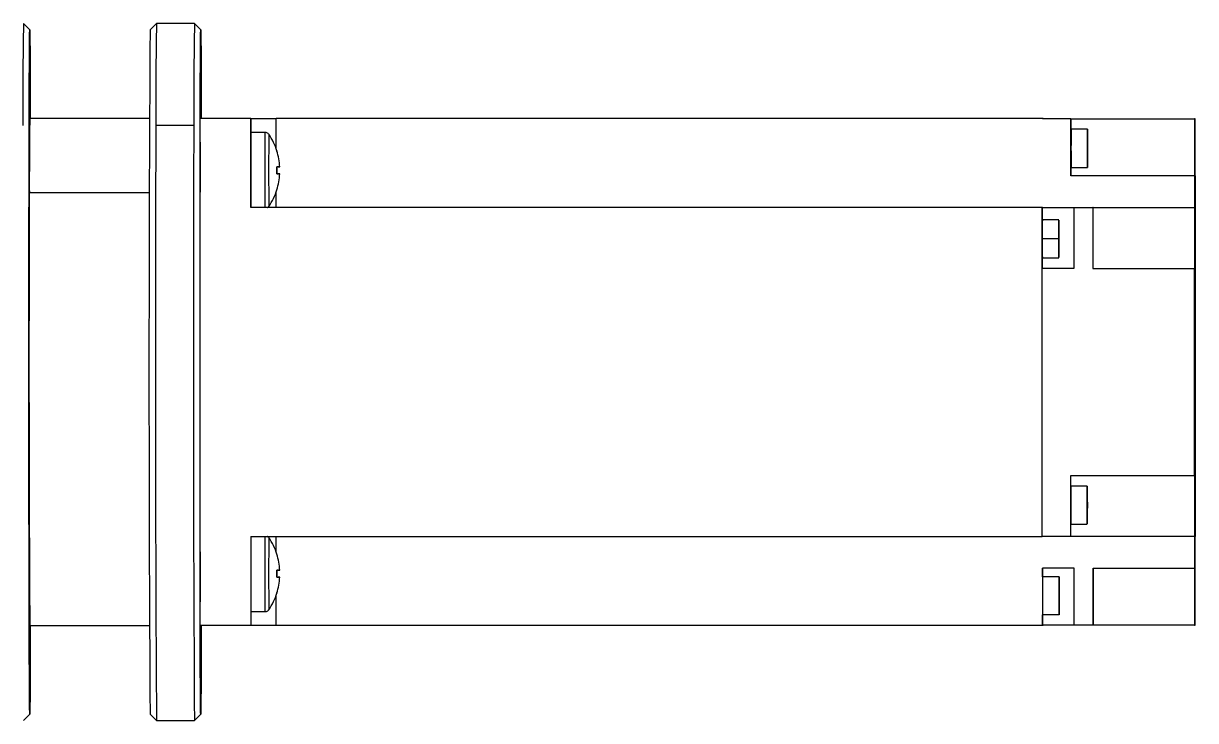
# Model space of a CAD drawing. Header units: millimetres. Extents: x -551930 to 36223, y -1733730 to 8014.
# Drawn here: x -551608.54 to -551587.71, y -1733477.48 to -1733465.1 of the extents above; entities that cross this region are included whole.
import ezdxf

# ---------------------------------------------------------------- set-up
doc = ezdxf.new("R2010")
doc.units = ezdxf.units.MM
doc.layers.get('0').update_dxf_attribs({"lineweight": 35})

msp = doc.modelspace()

# ---------------------------------------------------------------- linework, layer by layer
at = {"color": 7, "linetype": 'Continuous', "lineweight": 25}
for p, q in [((-551608.426, -1733465.215), (-551608.538, -1733465.103)), ((-551606.176, -1733465.103), (-551606.288, -1733465.215)), ((-551605.501, -1733465.103), (-551606.176, -1733465.103)), ((-551605.388, -1733465.215), (-551605.501, -1733465.103)), ((-551606.299, -1733466.79), (-551608.426, -1733466.79)), ((-551605.4, -1733475.79), (-551605.4, -1733466.79)), ((-551604.5, -1733466.79), (-551605.4, -1733466.79)), ((-551604.5, -1733468.371), (-551604.5, -1733466.79)), ((-551604.5, -1733466.79), (-551604.496, -1733466.79)), ((-551604.496, -1733466.79), (-551604.496, -1733467.036)), ((-551604.496, -1733466.79), (-551604.046, -1733466.79)), ((-551604.046, -1733467.331), (-551604.046, -1733466.79)), ((-551590.433, -1733466.79), (-551604.046, -1733466.79)), ((-551590.433, -1733466.79), (-551590.433, -1733466.796)), ((-551590.419, -1733466.79), (-551590.433, -1733466.79)), ((-551589.927, -1733466.796), (-551590.433, -1733466.796)), ((-551590.419, -1733466.796), (-551590.419, -1733466.79)), ((-551589.927, -1733467.808), (-551589.927, -1733466.796)), ((-551589.927, -1733466.796), (-551589.924, -1733466.796)), ((-551589.924, -1733466.982), (-551589.924, -1733466.796)), ((-551589.924, -1733466.796), (-551587.731, -1733466.796)), ((-551587.731, -1733466.796), (-551587.731, -1733467.808)), ((-551587.721, -1733466.796), (-551587.731, -1733466.796)), ((-551587.721, -1733467.808), (-551587.721, -1733466.796)), ((-551605.512, -1733466.915), (-551606.187, -1733466.915)), ((-551589.633, -1733466.982), (-551589.926, -1733466.982)), ((-551604.247, -1733467.036), (-551604.498, -1733467.036)), ((-551604.035, -1733467.367), (-551604.035, -1733467.368)), ((-551604.036, -1733467.651), (-551603.984, -1733467.647)), ((-551603.984, -1733467.647), (-551604.036, -1733467.651)), ((-551604.034, -1733467.651), (-551604.036, -1733467.651)), ((-551604.034, -1733467.771), (-551604.036, -1733467.77)), ((-551603.984, -1733467.774), (-551604.036, -1733467.771)), ((-551604.036, -1733467.771), (-551603.984, -1733467.774)), ((-551587.733, -1733467.808), (-551589.927, -1733467.808)), ((-551589.926, -1733467.657), (-551589.633, -1733467.657)), ((-551589.924, -1733467.808), (-551589.924, -1733467.657)), ((-551587.733, -1733467.808), (-551587.733, -1733468.371)), ((-551587.731, -1733467.808), (-551587.733, -1733467.808)), ((-551587.719, -1733467.808), (-551587.721, -1733467.808)), ((-551587.719, -1733467.808), (-551587.719, -1733468.371)), ((-551604.046, -1733468.371), (-551604.046, -1733468.09)), ((-551604.035, -1733468.054), (-551604.035, -1733468.054)), ((-551604.05, -1733468.371), (-551604.5, -1733468.371)), ((-551590.437, -1733468.371), (-551604.05, -1733468.371)), ((-551590.437, -1733474.21), (-551590.437, -1733468.371)), ((-551590.435, -1733468.371), (-551590.437, -1733468.371)), ((-551590.435, -1733468.59), (-551590.435, -1733468.371)), ((-551590.435, -1733468.371), (-551589.875, -1733468.371)), ((-551589.875, -1733468.371), (-551589.875, -1733469.451)), ((-551589.875, -1733468.371), (-551589.537, -1733468.371)), ((-551589.537, -1733468.371), (-551589.537, -1733469.451)), ((-551589.535, -1733468.371), (-551589.537, -1733468.371)), ((-551589.535, -1733469.451), (-551589.535, -1733468.371)), ((-551589.535, -1733468.371), (-551587.735, -1733468.371)), ((-551587.735, -1733468.371), (-551587.735, -1733469.451)), ((-551587.733, -1733468.371), (-551587.735, -1733468.371)), ((-551587.719, -1733468.371), (-551587.717, -1733468.371)), ((-551587.717, -1733469.451), (-551587.717, -1733468.371)), ((-551590.144, -1733468.59), (-551590.436, -1733468.59)), ((-551590.144, -1733468.928), (-551590.437, -1733468.928)), ((-551590.436, -1733469.265), (-551590.144, -1733469.265)), ((-551590.435, -1733469.451), (-551590.435, -1733469.265)), ((-551590.437, -1733474.21), (-551590.437, -1733469.451)), ((-551589.875, -1733469.451), (-551590.437, -1733469.451)), ((-551589.537, -1733469.451), (-551587.737, -1733469.451)), ((-551587.737, -1733469.451), (-551587.737, -1733473.13)), ((-551587.735, -1733469.451), (-551587.737, -1733469.451)), ((-551587.715, -1733469.451), (-551587.717, -1733469.451)), ((-551587.715, -1733471.043), (-551587.715, -1733469.451)), ((-551587.714, -1733471.043), (-551587.715, -1733471.043)), ((-551587.714, -1733474.125), (-551587.714, -1733471.043)), ((-551589.931, -1733473.13), (-551587.737, -1733473.13)), ((-551589.931, -1733474.21), (-551589.931, -1733473.13)), ((-551589.929, -1733473.315), (-551589.929, -1733473.13)), ((-551587.737, -1733473.13), (-551587.735, -1733473.13)), ((-551587.735, -1733473.13), (-551587.735, -1733474.21)), ((-551589.637, -1733473.315), (-551589.93, -1733473.315)), ((-551589.93, -1733473.99), (-551589.637, -1733473.99)), ((-551589.929, -1733474.21), (-551589.929, -1733473.99)), ((-551604.5, -1733474.21), (-551604.5, -1733475.79)), ((-551604.5, -1733474.21), (-551604.05, -1733474.21)), ((-551604.05, -1733474.21), (-551590.437, -1733474.21)), ((-551604.046, -1733474.491), (-551604.046, -1733474.21)), ((-551589.931, -1733474.21), (-551590.437, -1733474.21)), ((-551590.437, -1733474.21), (-551590.437, -1733474.21)), ((-551589.929, -1733474.21), (-551589.931, -1733474.21)), ((-551587.735, -1733474.21), (-551589.929, -1733474.21)), ((-551587.733, -1733474.21), (-551587.735, -1733474.21)), ((-551587.733, -1733474.21), (-551587.733, -1733474.772)), ((-551587.719, -1733474.21), (-551587.715, -1733474.21)), ((-551587.719, -1733474.772), (-551587.719, -1733474.21)), ((-551587.715, -1733474.21), (-551587.715, -1733474.125)), ((-551587.715, -1733474.125), (-551587.714, -1733474.125)), ((-551604.035, -1733474.527), (-551604.035, -1733474.527)), ((-551604.036, -1733474.81), (-551603.984, -1733474.806)), ((-551603.984, -1733474.806), (-551604.036, -1733474.81)), ((-551604.034, -1733474.81), (-551604.036, -1733474.81)), ((-551589.871, -1733474.772), (-551590.433, -1733474.772)), ((-551590.433, -1733474.772), (-551590.433, -1733475.79)), ((-551590.431, -1733474.924), (-551590.431, -1733474.772)), ((-551589.871, -1733475.785), (-551589.871, -1733474.772)), ((-551589.533, -1733474.772), (-551587.733, -1733474.772)), ((-551589.533, -1733475.785), (-551589.533, -1733474.772)), ((-551589.531, -1733474.772), (-551589.531, -1733475.785)), ((-551587.733, -1733474.772), (-551587.731, -1733474.772)), ((-551587.731, -1733474.772), (-551587.731, -1733475.785)), ((-551587.721, -1733474.772), (-551587.719, -1733474.772)), ((-551587.721, -1733475.785), (-551587.721, -1733474.772)), ((-551603.984, -1733474.934), (-551604.036, -1733474.93)), ((-551604.036, -1733474.93), (-551603.984, -1733474.934)), ((-551604.034, -1733474.93), (-551604.036, -1733474.93)), ((-551590.14, -1733474.924), (-551590.432, -1733474.924)), ((-551604.046, -1733475.79), (-551604.046, -1733475.249)), ((-551604.035, -1733475.213), (-551604.035, -1733475.213)), ((-551604.498, -1733475.545), (-551604.247, -1733475.545)), ((-551604.496, -1733475.545), (-551604.496, -1733475.79)), ((-551590.14, -1733475.599), (-551590.432, -1733475.599)), ((-551590.431, -1733475.785), (-551590.431, -1733475.599)), ((-551608.426, -1733475.79), (-551606.299, -1733475.79)), ((-551604.5, -1733475.79), (-551605.4, -1733475.79)), ((-551604.496, -1733475.79), (-551604.5, -1733475.79)), ((-551604.046, -1733475.79), (-551604.496, -1733475.79)), ((-551590.433, -1733475.79), (-551604.046, -1733475.79)), ((-551590.419, -1733475.79), (-551590.433, -1733475.79)), ((-551589.871, -1733475.785), (-551590.431, -1733475.785)), ((-551590.419, -1733475.79), (-551590.419, -1733475.785)), ((-551589.533, -1733475.785), (-551589.871, -1733475.785)), ((-551589.531, -1733475.785), (-551589.533, -1733475.785)), ((-551587.731, -1733475.785), (-551589.531, -1733475.785)), ((-551587.731, -1733475.785), (-551587.721, -1733475.785)), ((-551608.538, -1733477.478), (-551608.426, -1733477.365)), ((-551606.288, -1733477.365), (-551606.176, -1733477.478)), ((-551605.501, -1733477.478), (-551605.388, -1733477.365)), ((-551606.176, -1733477.478), (-551605.501, -1733477.478))]:
    msp.add_line(p, q, dxfattribs=at)
at = {"color": 8, "linetype": 'Continuous', "lineweight": 25}
msp.add_line((-551606.302, -1733468.108), (-551608.434, -1733468.108), dxfattribs=at)
at = {"color": 7, "linetype": 'Continuous', "lineweight": 25, "flags": 128}
for points in [[(-551608.416, -1733475.79), (-551608.416, -1733475.918), (-551608.417, -1733476.219), (-551608.418, -1733476.489), (-551608.419, -1733476.725), (-551608.42, -1733476.926), (-551608.421, -1733477.09), (-551608.423, -1733477.217), (-551608.424, -1733477.305), (-551608.425, -1733477.354), (-551608.426, -1733477.364), (-551608.427, -1733477.335), (-551608.429, -1733477.266), (-551608.43, -1733477.158), (-551608.431, -1733477.013), (-551608.432, -1733476.83), (-551608.433, -1733476.612), (-551608.434, -1733476.358), (-551608.435, -1733476.072), (-551608.436, -1733475.756), (-551608.437, -1733475.41), (-551608.438, -1733475.037), (-551608.439, -1733474.64), (-551608.439, -1733474.221), (-551608.44, -1733473.784), (-551608.44, -1733473.33), (-551608.441, -1733472.863), (-551608.441, -1733472.385), (-551608.441, -1733471.901), (-551608.441, -1733471.413), (-551608.441, -1733470.924), (-551608.441, -1733470.437), (-551608.441, -1733469.956), (-551608.441, -1733469.483), (-551608.44, -1733469.022), (-551608.44, -1733468.576), (-551608.439, -1733468.148), (-551608.438, -1733467.739), (-551608.438, -1733467.354), (-551608.437, -1733466.995), (-551608.436, -1733466.663), (-551608.435, -1733466.361), (-551608.434, -1733466.091), (-551608.433, -1733465.855), (-551608.432, -1733465.655), (-551608.431, -1733465.49), (-551608.429, -1733465.364), (-551608.428, -1733465.276), (-551608.427, -1733465.226), (-551608.426, -1733465.217), (-551608.424, -1733465.246), (-551608.423, -1733465.315), (-551608.422, -1733465.422), (-551608.421, -1733465.568), (-551608.42, -1733465.751), (-551608.419, -1733465.969), (-551608.417, -1733466.222), (-551608.416, -1733466.508), (-551608.416, -1733466.79)], [(-551605.399, -1733466.79), (-551605.398, -1733466.663), (-551605.397, -1733466.361), (-551605.396, -1733466.091), (-551605.395, -1733465.855), (-551605.394, -1733465.655), (-551605.393, -1733465.49), (-551605.392, -1733465.364), (-551605.391, -1733465.276), (-551605.389, -1733465.226), (-551605.388, -1733465.217), (-551605.387, -1733465.246), (-551605.386, -1733465.315), (-551605.384, -1733465.422), (-551605.383, -1733465.568), (-551605.382, -1733465.751), (-551605.381, -1733465.969), (-551605.38, -1733466.222), (-551605.379, -1733466.508), (-551605.378, -1733466.79)], [(-551589.633, -1733467.657), (-551589.634, -1733467.636), (-551589.634, -1733467.578), (-551589.634, -1733467.488), (-551589.634, -1733467.378), (-551589.634, -1733467.26), (-551589.634, -1733467.15), (-551589.634, -1733467.061), (-551589.634, -1733467.002), (-551589.633, -1733466.982), (-551589.633, -1733467.002), (-551589.633, -1733467.061), (-551589.633, -1733467.15), (-551589.632, -1733467.26), (-551589.632, -1733467.378), (-551589.633, -1733467.488), (-551589.633, -1733467.578), (-551589.633, -1733467.636), (-551589.633, -1733467.657)], [(-551608.436, -1733467.472), (-551608.437, -1733467.399), (-551608.437, -1733467.313), (-551608.437, -1733467.227), (-551608.436, -1733467.154), (-551608.436, -1733467.105), (-551608.436, -1733467.088), (-551608.436, -1733467.105), (-551608.436, -1733467.154), (-551608.436, -1733467.227), (-551608.435, -1733467.313), (-551608.436, -1733467.399), (-551608.436, -1733467.472), (-551608.436, -1733467.521), (-551608.436, -1733467.538), (-551608.436, -1733467.521), (-551608.436, -1733467.472)], [(-551604.035, -1733467.367), (-551604.035, -1733467.367), (-551604.034, -1733467.367), (-551604.034, -1733467.366), (-551604.034, -1733467.366), (-551604.034, -1733467.366), (-551604.034, -1733467.367), (-551604.035, -1733467.367), (-551604.035, -1733467.367)], [(-551604.035, -1733468.054), (-551604.035, -1733468.054), (-551604.034, -1733468.055), (-551604.034, -1733468.055), (-551604.034, -1733468.055), (-551604.034, -1733468.055), (-551604.034, -1733468.055), (-551604.035, -1733468.054), (-551604.035, -1733468.054)], [(-551590.144, -1733468.928), (-551590.144, -1733468.812), (-551590.144, -1733468.711), (-551590.144, -1733468.636), (-551590.144, -1733468.595), (-551590.143, -1733468.595), (-551590.143, -1733468.636), (-551590.143, -1733468.711), (-551590.143, -1733468.812), (-551590.143, -1733468.928), (-551590.143, -1733469.043), (-551590.143, -1733469.145), (-551590.143, -1733469.22), (-551590.143, -1733469.26), (-551590.144, -1733469.26), (-551590.144, -1733469.22), (-551590.144, -1733469.145), (-551590.144, -1733469.043), (-551590.144, -1733468.928)], [(-551589.636, -1733473.653), (-551589.637, -1733473.768), (-551589.637, -1733473.87), (-551589.637, -1733473.945), (-551589.637, -1733473.985), (-551589.637, -1733473.985), (-551589.638, -1733473.945), (-551589.638, -1733473.87), (-551589.638, -1733473.768), (-551589.638, -1733473.653), (-551589.638, -1733473.537), (-551589.638, -1733473.436), (-551589.638, -1733473.361), (-551589.637, -1733473.32), (-551589.637, -1733473.32), (-551589.637, -1733473.361), (-551589.637, -1733473.436), (-551589.637, -1733473.537), (-551589.636, -1733473.653)], [(-551604.035, -1733474.527), (-551604.035, -1733474.526), (-551604.034, -1733474.526), (-551604.034, -1733474.526), (-551604.034, -1733474.526), (-551604.034, -1733474.526), (-551604.034, -1733474.526), (-551604.035, -1733474.526), (-551604.035, -1733474.527)], [(-551608.436, -1733475.427), (-551608.437, -1733475.354), (-551608.437, -1733475.268), (-551608.437, -1733475.182), (-551608.436, -1733475.109), (-551608.436, -1733475.06), (-551608.436, -1733475.043), (-551608.436, -1733475.06), (-551608.436, -1733475.109), (-551608.436, -1733475.182), (-551608.435, -1733475.268), (-551608.436, -1733475.354), (-551608.436, -1733475.427), (-551608.436, -1733475.476), (-551608.436, -1733475.493), (-551608.436, -1733475.476), (-551608.436, -1733475.427)], [(-551590.14, -1733475.599), (-551590.14, -1733475.579), (-551590.14, -1733475.52), (-551590.14, -1733475.43), (-551590.14, -1733475.32), (-551590.14, -1733475.203), (-551590.14, -1733475.093), (-551590.14, -1733475.003), (-551590.14, -1733474.944), (-551590.14, -1733474.924), (-551590.139, -1733474.944), (-551590.139, -1733475.003), (-551590.139, -1733475.093), (-551590.139, -1733475.203), (-551590.139, -1733475.32), (-551590.139, -1733475.43), (-551590.139, -1733475.52), (-551590.139, -1733475.579), (-551590.14, -1733475.599)], [(-551604.035, -1733475.213), (-551604.035, -1733475.214), (-551604.034, -1733475.214), (-551604.034, -1733475.214), (-551604.034, -1733475.214), (-551604.034, -1733475.214), (-551604.034, -1733475.214), (-551604.035, -1733475.214), (-551604.035, -1733475.213)], [(-551605.378, -1733475.79), (-551605.378, -1733475.918), (-551605.379, -1733476.219), (-551605.38, -1733476.489), (-551605.382, -1733476.725), (-551605.383, -1733476.926), (-551605.384, -1733477.09), (-551605.385, -1733477.217), (-551605.386, -1733477.305), (-551605.388, -1733477.354), (-551605.389, -1733477.364), (-551605.39, -1733477.335), (-551605.391, -1733477.266), (-551605.392, -1733477.158), (-551605.394, -1733477.013), (-551605.395, -1733476.83), (-551605.396, -1733476.612), (-551605.397, -1733476.358), (-551605.398, -1733476.072), (-551605.399, -1733475.79)]]:
    msp.add_lwpolyline(points, dxfattribs=at)
at = {"color": 7, "linetype": 'Continuous', "lineweight": 25}
for centre, radius, start, end in [((-551505.242, -1733466.644), 103.308, 179.14503, 180.15017), ((-551501.929, -1733466.648), 104.258, 179.15088, 180.14685), ((-551502.204, -1733466.644), 103.308, 179.14503, 180.15017), ((-550652.008, -1733471.29), 954.3, 179.635257, 180.364743), ((-551533.598, -1733467.908), 74.836, 179.1443, 180.15343), ((-550506.734, -1733471.04), 1099.46, 179.785019, 180.335474), ((-550508.86, -1733471.039), 1096.66, 179.784534, 180.336391), ((-551539.618, -1733467.319), 50.309, 179.6156, 180.3844), ((-549588.404, -1733471.29), 2017, 179.884071, 180.115929), ((-551483.9, -1733467.735), 120.6, 179.66756, 180.30198), ((-551605.105, -1733467.711), 1.125, 17.8195, 34.6779), ((-551605.109, -1733467.711), 1.127, 3.2451, 17.7191), ((-551605.11, -1733467.711), 1.128, 3.2438, 17.7127), ((-551601.521, -1733501.379), 33.822, 94.1758, 94.2647), ((-551605.395, -1733467.711), 1.36, 357.4724, 2.5276), ((-551601.521, -1733434.042), 33.822, 265.7353, 265.8242), ((-551605.11, -1733467.711), 1.128, 342.2873, 356.7562), ((-551605.109, -1733467.711), 1.127, 342.2809, 356.7549), ((-551606.351, -1733436.764), 30.974, 274.29, 274.3845), ((-551605.388, -1733467.711), 1.355, 357.4617, 2.5383), ((-551606.351, -1733498.658), 30.974, 85.6155, 85.71), ((-550817.142, -1733471.117), 791.298, 179.78213, 180.338363), ((-551605.105, -1733467.711), 1.125, 325.3221, 342.1805), ((-551558.198, -1733468.841), 32.239, 179.5546, 180.1545), ((-551563.619, -1733469.029), 26.818, 179.7849, 180.506), ((-551545.613, -1733473.653), 44.318, 179.5637, 180.4363), ((-551493.119, -1733474.848), 111.38, 179.67177, 180.3587), ((-551605.105, -1733474.87), 1.125, 17.8195, 34.6779), ((-551605.109, -1733474.87), 1.127, 3.2451, 17.7191), ((-551605.11, -1733474.87), 1.128, 3.2438, 17.7127), ((-551601.521, -1733508.539), 33.822, 94.1758, 94.2647), ((-551605.395, -1733474.87), 1.36, 357.4724, 2.5276), ((-551606.351, -1733443.923), 30.974, 274.29, 274.3845), ((-551605.388, -1733474.87), 1.355, 357.4617, 2.5383), ((-551601.521, -1733441.201), 33.822, 265.7353, 265.8242), ((-551605.11, -1733474.87), 1.128, 342.2873, 356.7562), ((-551605.109, -1733474.87), 1.127, 342.2809, 356.7549), ((-551606.351, -1733505.817), 30.974, 85.6155, 85.71), ((-551540.124, -1733475.262), 50.309, 179.6156, 180.3844), ((-551605.105, -1733474.87), 1.125, 325.3221, 342.1805)]:
    msp.add_arc(centre, radius, start, end, dxfattribs=at)
at = {"color": 8, "linetype": 'Continuous', "lineweight": 25}
for centre, radius, start, end in [((-551483.649, -1733467.735), 120.6, 179.66756, 180.30198), ((-551509.692, -1733467.71), 94.49, 179.61215, 180.38841), ((-551492.897, -1733474.848), 111.352, 179.67171, 180.35881), ((-551509.692, -1733474.87), 94.49, 179.61215, 180.38841)]:
    msp.add_arc(centre, radius, start, end, dxfattribs=at)
at = {"color": 7, "linetype": 'Continuous', "lineweight": 25}
for points, knots in [([(-551604.175, -1733467.079), (-551604.175, -1733467.079), (-551604.178, -1733467.071), (-551604.191, -1733467.057), (-551604.213, -1733467.041), (-551604.233, -1733467.036), (-551604.245, -1733467.036), (-551604.247, -1733467.036)], [0, 0, 0, 0, 0.009768, 0.31055, 0.60803, 0.93504, 1, 1, 1, 1]), ([(-551604.201, -1733468.371), (-551604.2, -1733468.371), (-551604.193, -1733468.367), (-551604.185, -1733468.358), (-551604.179, -1733468.349), (-551604.177, -1733468.346)], [0, 0, 0, 0, 0.08017, 0.66197, 1, 1, 1, 1]), ([(-551604.175, -1733474.239), (-551604.175, -1733474.238), (-551604.178, -1733474.23), (-551604.187, -1733474.219), (-551604.198, -1733474.212), (-551604.202, -1733474.21)], [0, 0, 0, 0, 0.021329, 0.678069, 1, 1, 1, 1]), ([(-551604.246, -1733475.544), (-551604.237, -1733475.544), (-551604.22, -1733475.543), (-551604.199, -1733475.531), (-551604.185, -1733475.518), (-551604.179, -1733475.509), (-551604.177, -1733475.505)], [0, 0, 0, 0, 0.316425, 0.61247, 0.857586, 1, 1, 1, 1])]:
    msp.add_open_spline(points, degree=3, knots=knots, dxfattribs=at)

doc.saveas('drawing.dxf')
